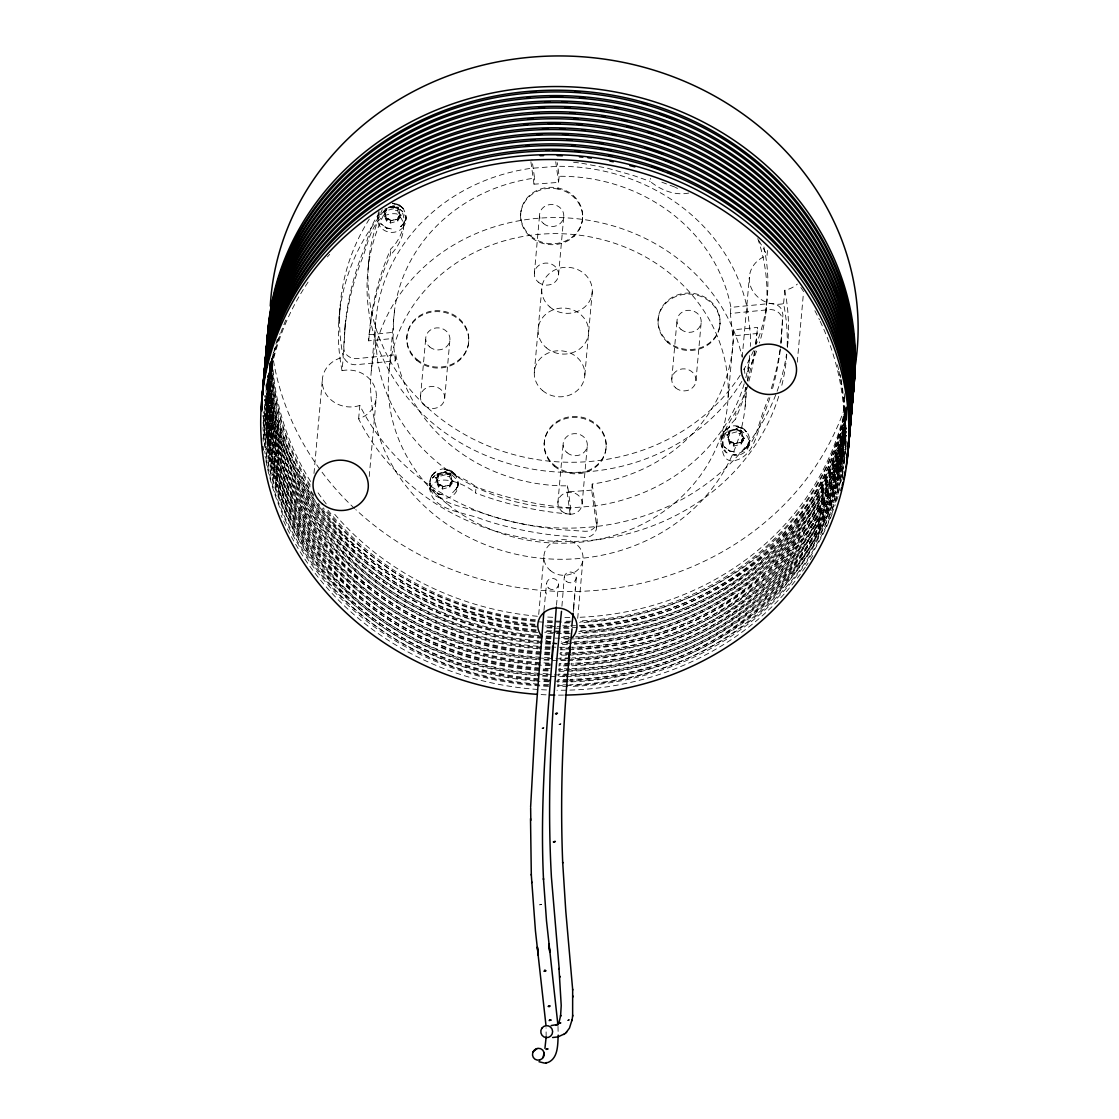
<?xml version="1.0" encoding="UTF-8"?>
<svg xmlns="http://www.w3.org/2000/svg" width="1119" height="1119" viewBox="0 0 1119 1119"><rect width="100%" height="100%" fill="white"/><g stroke="black" fill="none" stroke-linecap="round" stroke-linejoin="round"><path stroke-width="0.75" stroke-dasharray="5 3.75" d="M546.156 1036.907L546.058 1027.815M719.349 328.287L719.349 327.895A31.024 28.199 5.1 0 0 679.793 294.241A31.024 28.199 5.1 0 0 668.141 341.785L668.057 342.75A31.024 28.199 5.1 0 0 719.265 328.874L720.063 323.027M392.629 203.518L397.427 204.315L401.553 207.029L392.657 203.266L399.609 205.378L403.218 208.707L399.343 204.889L392.713 202.889M444.691 469.267L451.656 471.379L453.601 473.015L444.691 469.267L451.656 471.379L455.265 474.694L451.391 470.889L447.082 469.197L442.411 468.931L437.725 470.274M400.588 226.695L403.903 223.171L405.777 219.072L403.903 223.45L400.588 226.695L403.903 223.45L405.777 219.072M452.636 492.696L455.951 489.157M743.911 449.782C747.282 446.943 749.129 444.341 749.422 439.949C751.073 444.565 739.379 454.02 747.226 446.243C755.269 435.235 740.163 420.926 728.987 427.36M396.965 208.218L392.643 205.42L395.874 207.924L398.294 207.63L399.791 213.939M449.013 474.218L444.691 471.407L447.754 473.855L450.342 473.631L451.838 479.925M740.274 431.305L735.966 428.493L739.183 431.011L741.603 430.717L743.114 437.011M387.566 218.639L390.559 220.373L390.321 221.436L391.86 221.646L388.657 218.918L386.223 219.422L384.726 212.96M439.613 484.639L442.606 486.373L442.369 487.436L443.907 487.646L440.704 484.919L438.27 485.422L436.774 478.96M730.875 441.725L733.882 443.46L733.63 444.523L735.169 444.733L731.966 442.005L729.532 442.509L728.035 436.046M386.461 209.071L384.614 211.785L383.537 211.631L383.341 213.03L386.489 208.274L386.279 211.155M395.203 207.602L394.322 206.931M398.056 217.799L399.903 215.114L400.966 215.435L401.175 214.023L398.056 217.799L397.818 221.044L390.517 223.031A4.42 4.014 5.1 0 0 386.447 221.03L384.153 214.358L384.377 211.939L383.537 211.631M438.508 475.057L436.662 477.771L435.585 477.631L435.375 479.03L438.508 475.057L437.725 473.924L446.243 471.617M450.104 483.8L451.95 481.1L453.013 481.422L453.223 480.023L450.104 483.8L449.852 487.045L442.564 489.017A4.42 4.014 5.1 0 0 438.494 487.031L436.2 480.345L436.424 477.939L435.585 477.631M729.77 432.144L727.937 434.871L726.846 434.718L726.651 436.116L729.77 432.144L728.987 431.011L737.505 428.703M738.512 430.689L737.645 430.018M741.379 440.886L743.212 438.186L744.289 438.508L744.485 437.109L741.379 440.886L741.128 444.131L733.826 446.103A4.42 4.014 5.1 0 0 729.77 444.117L727.476 437.445L727.686 435.025L726.846 434.718M389.328 219.254L390.195 219.925M441.376 485.24L442.243 485.926M732.637 442.341L733.504 443.012M559.99 724.441L560.997 723.825L558.982 724.371L560.004 724.175M542.953 728.679L543.988 727.7L541.974 728.231L542.995 728.049M345.295 323.811L343.281 353.66A11.777 10.7 5.1 0 0 356.513 364.696L395.301 360.85L395.846 354.751L357.059 358.598A11.777 10.7 5.1 0 1 343.827 347.561L345.295 323.811A327.503 297.78 5.1 0 1 361.759 254.978C367.983 241.522 369.214 226.178 378.67 214.4A14.127 12.855 5.1 0 1 379.817 212.428M592.203 484.037L597.098 519.44A11.777 10.7 5.1 0 1 585.195 531.301L559.094 529.567A327.503 297.766 5.1 0 1 483.212 513.411C464.791 505.998 438.606 505.984 429.654 484.737L430.158 483.1C425.821 510.81 465.434 511.901 482.667 519.51A327.503 297.766 5.1 0 0 558.549 535.665L584.65 537.4A11.777 10.7 5.1 0 0 596.553 525.538L591.671 490.136L592.203 484.037A170.102 154.66 5.1 0 0 733.309 329.825L757.605 327.405L757.059 333.504L732.763 335.924L730.357 313.488L769.145 309.641A11.777 10.7 5.1 0 1 782.377 320.677L780.908 344.428L782.922 314.579L781.524 309.264A11.777 10.7 5.1 0 0 769.69 303.543L730.903 307.389A170.102 154.66 5.1 0 0 559.136 176.284L557.248 162.647M403.623 226.625C404.267 220.737 404.602 213.463 399.693 209.197L402.924 211.883A14.127 12.855 5.1 0 1 403.623 226.625C401.134 234.906 397.245 242.977 390.797 248.95C377.844 277.932 370.767 309.222 368.599 340.833L392.895 338.511L393.44 332.315A170.102 154.66 5.1 0 1 529.595 178.858L534.546 178.103L531.987 159.555M769.886 397.581A327.503 297.78 5.1 0 1 764.445 413.261C757.101 430.116 755.003 458.244 732.05 461.056C719.909 459.965 721.881 443.991 723.126 435.515C728.777 418.548 743.044 406.183 745.548 387.58M576.285 577.74L573.739 609.198M561.92 606.218L564.298 577.068M543.96 610.484L546.534 583.614M391.398 228.891L386.587 228.15L380.838 223.716L386.628 227.842L391.398 228.891L386.587 228.15L380.796 224.01M443.446 494.878L438.634 494.136L432.885 489.702L438.676 493.843L443.446 494.878L438.634 494.136L432.843 489.996M734.721 451.964L729.896 451.237L724.147 446.789L729.938 450.929L734.721 451.964L729.896 451.237L724.105 447.082M266.826 400.126L267.147 396.476M267.301 394.755L267.623 391.104M267.777 389.398L268.098 385.733M268.252 384.027L268.588 380.362M268.742 378.656L269.064 374.991M269.217 373.284L269.539 369.62M313.991 473.449L322.3 380.236M338.777 321.531L339.98 308.103M778.726 396.364A224.597 204.218 5.1 0 1 579.768 541.204A224.597 204.218 5.1 0 1 358.626 418.856A27.667 25.15 5.1 0 0 375.089 388.055A27.667 25.15 5.1 0 0 342.064 370.669L343.267 357.241A224.597 204.218 5.1 0 1 370.851 216.722M368.333 266.532L369.242 256.377M358.626 418.856L359.828 405.428A224.597 204.218 5.1 0 0 597.112 526.378A224.597 204.218 5.1 0 0 786.517 354.094M377.607 218.737L378.264 213.086L377.886 215.575M371.354 370.543L375.928 319.293M386.447 221.03L386.67 218.625L384.377 211.939M390.517 223.031L390.741 220.611L398.826 219.128L391.86 220.303M369.228 476.484L376.348 396.741M397.818 221.044A4.42 4.014 5.1 0 1 399.931 217.38L397.637 210.708A4.42 4.014 5.1 0 1 393.566 208.707L394.196 205.63M368.599 340.833L371.438 316.985L376.502 293.668L383.761 270.91L390.251 255.048L390.797 248.95M397.637 210.708L398.294 207.63M399.931 217.38L400.154 214.96L397.063 206.749L395.874 207.924L394.601 207.183M389.37 368.193L394.489 310.844M405.833 220.317L406.001 214.624L403.078 208.064M406.77 338.134L406.868 337.155M420.492 396.783L425.724 338.204M440.159 497.899L438.354 497.312A14.127 12.855 5.1 0 1 429.654 484.737L430.311 479.072L432.424 474.596M444.705 398.126L449.936 339.561M438.326 477.156L438.536 474.274L444.719 472.582M438.494 487.031L438.718 484.611L436.424 477.939M442.564 489.017L442.774 486.611L450.873 485.128L443.893 486.289M449.852 487.045A4.42 4.014 5.1 0 1 451.978 483.366L449.684 476.694A4.42 4.014 5.1 0 1 445.614 474.708L445.838 472.288M449.684 476.694L450.342 473.631M451.978 483.366L452.188 480.96L449.097 472.75L448.159 473.994M468.707 341.589L468.791 340.61M457.881 486.303L458.049 480.624L455.125 474.064M395.846 354.751A170.102 154.66 5.1 0 0 561.78 485.814L567.613 485.856L570.676 508.026L570.13 514.125C537.819 511.453 505.872 504.473 475.547 492.961L476.093 486.863C464.623 477.897 446.005 468.945 432.284 478.093L435.179 475.183A14.127 12.855 5.1 0 1 451.363 474.792M520.643 214.778L520.727 213.799M559.136 176.284L558.591 182.383L534.001 184.201L534.546 178.103M534.364 273.428L539.582 214.848M534.295 372.375L541.75 288.912M558.339 189.055L552.982 188.328A31.024 28.199 5.1 0 0 522.041 224.513A31.024 28.199 5.1 0 0 570.452 239.186L574.439 235.927A31.024 28.199 5.1 0 0 558.339 189.055L558.423 188.076L557.696 188.971M558.563 274.77L563.794 216.205M544.184 443.907L544.268 442.942M538.715 614.457L543.904 556.381M574.439 235.927L574.537 234.962L573.963 236.319M582.565 218.233L582.663 217.254M557.905 502.557L563.123 443.991M556.465 605.295L558.507 584.398M570.13 514.125L567.067 491.954L567.613 485.856M584.831 375.187L592.273 291.723M582.118 503.914L587.335 445.334M577.698 618.359L583.027 558.563M596.637 527.371L597.182 521.272M606.106 447.362L606.204 446.383M688.731 193.041C675.009 195.951 660.644 190.006 650.111 181.376L650.391 178.327M658.042 320.552L658.126 319.586M671.764 379.201L676.995 320.635M695.976 380.558L701.207 321.978M719.265 328.874L719.349 327.895A31.024 28.199 5.1 0 1 668.141 341.785L667.609 342.316M730.357 313.488L730.903 307.389M720.916 441.823L721.587 436.158L723.685 431.696M732.763 335.924L733.309 329.825M728.077 397.888L733.197 340.54M729.588 434.242L729.812 431.361L735.98 429.668M729.77 444.117L729.98 441.697L727.686 435.025M722.189 446.943C722.846 436.466 727.923 426.549 735.407 419.289L735.952 413.191M733.826 446.103L734.05 443.697L742.149 442.215L735.169 443.376M742.205 357.353L749.324 277.61M741.128 444.131A4.42 4.014 5.1 0 1 743.24 440.466L740.946 433.78A4.42 4.014 5.1 0 1 736.889 431.794L737.099 429.374M740.946 433.78L741.603 430.717M745.17 406.295L746.849 387.51M747.45 380.67L749.744 355.045A187.768 170.717 5.1 0 1 744.681 382.069M743.24 440.466L743.464 438.047L740.372 429.836L739.183 431.011L737.911 430.256M749.143 443.404L749.422 440.229M787.189 346.261A224.597 204.218 5.1 0 0 783.594 303.669A27.667 25.15 5.1 0 1 750.569 286.296A27.667 25.15 5.1 0 1 767.033 255.496L767.634 248.782M765.69 314.103L766.599 303.948M783.594 303.669L784.797 290.255L786.433 289.863A27.667 25.15 5.1 0 0 797.385 284.086M787.482 346.107L788.084 339.393M797.274 362.206L803.442 293.15M842.173 458.678L842.495 455.013M842.649 453.307L842.971 449.642M843.125 447.936L843.46 444.285M843.6 442.564L843.936 438.914M844.09 437.207L844.411 433.543M844.565 431.836L844.887 428.171M845.041 426.465L845.377 422.8M845.516 421.094L845.852 417.429M846.216 413.289L846.006 415.722A289.262 263.007 5.1 0 1 560.773 642.698M568.55 1020.206L569.543 1019.843L567.543 1020.388L568.606 1019.717M735.966 426.353L742.918 428.717L746.527 431.794L742.918 428.465L735.966 426.353L742.918 428.465L746.527 431.794M546.002 592.608L546.338 594.091M573.474 607.323L575.376 587.615M573.348 611.547L573.697 608.246M392.279 207.267L394.154 207.183L387.174 208.847L378.068 216.037M734.47 454.873L732.595 454.957C755.591 451.922 757.605 424.129 764.99 407.162A327.503 297.78 5.1 0 0 768.375 397.791M429.612 489.199C436.564 471.071 465.35 484.079 475.547 492.961M755.577 344.442L757.605 327.405M755.031 350.541C752.038 374.278 744.876 397.371 735.407 419.289M755.843 343.729L757.059 333.504M344.75 329.923A327.503 297.78 5.1 0 1 361.213 261.077C368.529 244.865 371.774 211.001 396.63 213.855C411.191 223.227 399.959 245.97 390.251 255.048M430.311 479.072L429.934 481.562M721.587 436.158L721.209 438.648M432.144 475.253C439.194 468.371 430.605 475.169 430.256 479.352M721.531 436.438L725.168 429.962L729.224 427.234M754.765 351.254L747.632 381.075M457.098 487.478L457.825 485.073M378.222 213.351L378.963 211.225M736.75 454.398L734.4 455.447A14.127 12.855 5.1 0 0 748.079 447.74L748.681 446.103M447.041 473.449L446.369 472.931M733.63 444.523L734.05 443.697M390.321 221.436L390.741 220.611M442.369 487.436L442.774 486.611M386.223 219.422L387.188 218.611L387.454 220.317L388.657 218.918L389.93 219.688M438.27 485.422L439.235 484.597L439.501 486.303L440.704 484.919L441.977 485.674M729.532 442.509L730.497 441.683L730.763 443.39L731.966 442.005L733.239 442.76M385.09 211.449L386.167 210.05L384.726 209.043L386.503 208.721M437.137 477.435L438.214 476.051L436.774 475.043L438.55 474.722L437.725 473.924M451.489 481.422L450.411 482.793L451.824 484.009L450.076 484.625M742.75 438.508L741.673 439.893L743.1 441.096L741.337 441.711M728.399 434.522L729.224 433.599M398.616 216.331L399.441 215.421M432.186 474.988L437.963 470.134M723.406 432.34L726.763 428.843L723.461 432.074M435.179 475.183L433.361 476.666M723.475 434.913L724.622 433.752A14.127 12.855 5.1 0 1 741.561 431.305A14.127 12.855 5.1 0 1 748.821 445.614M392.671 206.595L387.692 207.938L393.79 206.302M433.682 473.239L435.459 472.008M540.645 904.32L539.652 904.851L541.652 904.306L540.673 904.656M389.999 207.742L392.349 206.693A14.127 12.855 5.1 0 0 387.482 207.197M447.754 473.855L448.635 474.148M385.398 216.582L385.132 214.135M437.445 482.569L437.179 480.135M728.721 439.669L728.455 437.221M399.119 210.302L399.385 212.736M451.167 476.288L451.433 478.722M742.429 433.389L742.694 435.809M446.649 473.169L447.404 473.687M359.828 405.428L358.22 405.917A27.667 25.15 5.1 0 1 323.545 388.922A27.667 25.15 5.1 0 1 341.631 357.632L343.267 357.241M401.273 210.204L402.924 211.883M725.49 451.936L727.056 452.943L723.825 450.258A14.127 12.855 5.1 0 1 723.126 435.515M393.566 208.707L386.279 210.694A4.42 4.014 5.1 0 1 384.153 214.358M445.614 474.708L438.326 476.68A4.42 4.014 5.1 0 1 436.2 480.345M736.889 431.794L729.588 433.766A4.42 4.014 5.1 0 1 727.476 437.431M729.714 432.48L728.035 432.13L729.812 431.808L728.987 431.011M398.126 217.464L399.777 218.023L398.028 218.639M591.671 490.136L567.067 491.954M369.144 334.735L393.44 332.315M429.654 484.737L430.843 486.877M573.571 162.269L578.495 162.828M570.676 508.026C538.351 505.354 506.417 498.375 476.093 486.863M581.768 163.206L607.463 168.214L632.585 175.207L650.111 181.376M674.729 187.013L658.615 180.984M400.154 214.96L400.966 215.435M743.464 438.047L744.289 438.508M452.188 480.96L453.013 481.422M723.825 450.258L725.909 451.824L723.797 448.159L722.72 440.844M452.02 475.127L453.307 476.19A14.127 12.855 5.1 0 1 456.286 491.661A14.127 12.855 5.1 0 1 440.704 498.025M403.483 227.395L402.127 228.388A14.127 12.855 5.1 0 1 385.188 230.836A14.127 12.855 5.1 0 1 377.928 216.526M668.057 342.75L664.406 339.071A31.024 28.199 5.1 0 1 679.709 295.22A31.024 28.199 5.1 0 1 719.979 324.006M401.553 206.777L403.218 208.707M453.601 472.764L455.265 474.694M741.337 441.236L742.149 442.215M398.028 218.149L398.826 219.128M450.076 484.149L450.873 485.128M732.008 430.228L734.679 430.018M388.699 207.141L391.37 206.931M440.746 473.141L443.418 472.931M739.141 442.816L736.47 443.026M395.832 219.744L393.161 219.939M447.866 485.73L445.208 485.926M395.301 360.85L392.895 338.511M555.737 161.751L558.591 182.383M530.896 161.737L534.001 184.201M430.158 483.1L430.283 484.807M558.003 1026.389L558.185 1035.201M757.773 238.613A200.119 181.949 5.1 0 1 759.423 342.89M756.612 351.114A200.119 181.949 5.1 0 1 745.925 374.417M741.855 381.383A200.119 181.949 5.1 0 1 475.323 450.719A200.119 181.949 5.1 0 1 386.573 209.043M763.913 246.991A200.119 181.949 5.1 0 1 756.276 344.218M753.577 350.667A200.119 181.949 5.1 0 1 743.603 369.857M740.163 375.327A200.119 181.949 5.1 0 1 479.701 442.215A200.119 181.949 5.1 0 1 382.25 209.659M842.677 476.554A294.297 267.581 5.1 0 1 841.376 481.422M839.488 487.884A294.297 267.581 5.1 0 1 570.117 679.373M568.382 679.429A294.297 267.581 5.1 0 1 557.933 679.485M547.499 679.219A294.297 267.581 5.1 0 1 540.547 678.841M538.812 678.729A294.297 267.581 5.1 0 1 262.937 427.556M839.334 489.59A294.297 267.581 5.1 0 1 569.963 681.093M568.228 681.135A294.297 267.581 5.1 0 1 556.045 681.177M549.079 680.995A294.297 267.581 5.1 0 1 540.393 680.562M538.659 680.436A294.297 267.581 5.1 0 1 265.301 449.292M265.021 447.628A294.297 267.581 5.1 0 1 262.937 430.927M838.005 496.458A294.297 267.581 5.1 0 1 834.704 506.026M833.515 509.173A294.297 267.581 5.1 0 1 569.641 684.744M567.892 684.786A294.297 267.581 5.1 0 1 557.458 684.856M548.758 684.646A294.297 267.581 5.1 0 1 540.071 684.213M538.337 684.101A294.297 267.581 5.1 0 1 264.699 451.293M263.301 441.292A294.297 267.581 5.1 0 1 262.937 437.949M832.13 514.027A294.297 267.581 5.1 0 1 569.487 686.451M567.739 686.506A294.297 267.581 5.1 0 1 557.304 686.562M548.604 686.367A294.297 267.581 5.1 0 1 265.105 456.314M812.828 555.556A294.297 267.581 5.1 0 1 806.365 565.613M805.4 567.025A294.297 267.581 5.1 0 1 785.286 592.776M784.125 594.063A294.297 267.581 5.1 0 1 556.968 690.227M546.534 689.947A294.297 267.581 5.1 0 1 281.093 515.188M563.5 695.095A294.297 267.581 5.1 0 1 556.535 695.109M546.1 694.829A294.297 267.581 5.1 0 1 539.148 694.465M780.349 349.31A327.503 297.78 5.1 0 1 772.25 389.65M781.454 338.316A327.503 297.78 5.1 0 1 780.251 348.093M780.013 349.729A327.503 297.78 5.1 0 1 770.431 391.482M786.769 354.457A224.597 204.218 5.1 0 1 781.02 388.433M342.064 370.669A224.597 204.218 5.1 0 1 385.915 208.693M758.892 240.697A224.597 204.218 5.1 0 1 767.033 255.496M784.797 290.255A224.597 204.218 5.1 0 1 787.356 347.575M844.733 407.931A294.297 267.581 5.1 0 1 355.786 509.621M354.555 508.474A294.297 267.581 5.1 0 1 320.649 470.316M319.614 468.917A294.297 267.581 5.1 0 1 273.022 357.968M846.048 425.696A294.297 267.581 5.1 0 1 580.439 621.842M570.019 622.136A294.297 267.581 5.1 0 1 563.053 622.136M561.304 622.122A294.297 267.581 5.1 0 1 545.666 621.493M535.246 620.667A294.297 267.581 5.1 0 1 323.209 507.872M313.866 495.269A294.297 267.581 5.1 0 1 268.532 375.229M569.277 640.138A19.596 17.82 5.1 0 1 563.249 642.907M549.863 642.166A19.596 17.82 5.1 0 1 544.128 638.739M744.205 383.733A187.768 170.717 5.1 0 1 595.28 505.928L569.291 508.012A187.768 170.717 5.1 0 1 378.026 363.885L375.313 340.162A187.768 170.717 5.1 0 1 530.378 168.41L556.381 166.339A187.768 170.717 5.1 0 1 747.632 310.467L750.359 334.175A187.768 170.717 5.1 0 1 750.331 346.372M745.841 387.398A187.768 170.717 5.1 0 1 478.275 541.736A187.768 170.717 5.1 0 1 442.145 252.432A187.768 170.717 5.1 0 1 741.995 356.625M744.219 368.515A187.768 170.717 5.1 0 1 745.072 375.383M677.568 188.412A14.127 12.855 5.1 0 1 675.386 187.335M838.956 371.298A289.262 263.007 5.1 0 1 557.276 681.989M548.716 681.793A289.262 263.007 5.1 0 1 536.77 681.121M535.064 680.995A289.262 263.007 5.1 0 1 287.233 316.733M837.446 364.822A289.262 263.007 5.1 0 1 838.593 369.676M820.185 321.307A289.262 263.007 5.1 0 1 556.94 685.653M548.394 685.457A289.262 263.007 5.1 0 1 299.85 295.178M300.703 293.751A289.262 263.007 5.1 0 1 309.781 279.624M327.405 256.922A289.262 263.007 5.1 0 1 329.657 254.377M800.854 287.457A289.262 263.007 5.1 0 1 805.512 294.605M814.87 310.746A289.262 263.007 5.1 0 1 819.458 319.782M844.188 397.007A289.262 263.007 5.1 0 1 566.312 676.589M564.591 676.617A289.262 263.007 5.1 0 1 549.191 676.422M547.485 676.352A289.262 263.007 5.1 0 1 537.246 675.764M535.539 675.624A289.262 263.007 5.1 0 1 277.316 339.323M843.558 397.371A289.262 263.007 5.1 0 1 569.403 680.184M567.683 680.226A289.262 263.007 5.1 0 1 557.43 680.282M548.869 680.086A289.262 263.007 5.1 0 1 540.337 679.653M538.631 679.541A289.262 263.007 5.1 0 1 280.058 333.546M840.131 374.459A289.262 263.007 5.1 0 1 840.747 377.718M841.04 379.341A289.262 263.007 5.1 0 1 843.376 395.734M580.118 617.268A289.262 263.007 5.1 0 0 845.153 408.463A289.262 263.007 5.1 0 1 569.879 674.813M569.865 617.562A289.262 263.007 5.1 0 1 563.025 617.562M552.758 617.296A289.262 263.007 5.1 0 1 545.932 616.933M537.4 616.275A289.262 263.007 5.1 0 1 332.707 511.942M326.216 503.9A289.262 263.007 5.1 0 1 316.145 490.052M310.564 481.478A289.262 263.007 5.1 0 1 272.449 360.052M846.174 427.738A294.297 267.581 5.1 0 1 562.731 625.801M552.282 625.521A294.297 267.581 5.1 0 1 545.345 625.157M534.924 624.318A294.297 267.581 5.1 0 1 267.875 375.536M845.488 408.883A289.262 263.007 5.1 0 1 579.782 620.933M571.249 621.199A289.262 263.007 5.1 0 1 562.689 621.227M560.983 621.199A289.262 263.007 5.1 0 1 545.61 620.597M535.372 619.772A289.262 263.007 5.1 0 1 328.021 510.264M310.243 485.128A289.262 263.007 5.1 0 1 271.959 358.765M842.999 472.889A294.297 267.581 5.1 0 1 558.255 675.834M547.82 675.554A294.297 267.581 5.1 0 1 263.007 420.534M845.53 408.127A289.262 263.007 5.1 0 1 558.227 671.26M547.96 670.994A289.262 263.007 5.1 0 1 271.819 357.982M568.172 674.855A289.262 263.007 5.1 0 1 552.772 674.827M551.066 674.771A289.262 263.007 5.1 0 1 274.365 348.764M844.188 393.65A289.262 263.007 5.1 0 1 844.831 401.889M846.468 427.822A294.297 267.581 5.1 0 1 562.577 627.507M552.129 627.227A294.297 267.581 5.1 0 1 543.456 626.752M536.505 626.192A294.297 267.581 5.1 0 1 267.581 375.564M845.656 408.967A289.262 263.007 5.1 0 1 579.628 622.64M569.389 622.933A289.262 263.007 5.1 0 1 562.549 622.933M552.282 622.668A289.262 263.007 5.1 0 1 536.924 621.646M535.218 621.479A289.262 263.007 5.1 0 1 325.741 509.271M310.089 486.849A289.262 263.007 5.1 0 1 271.777 358.821M846.132 431.486A294.297 267.581 5.1 0 1 579.628 630.864M569.207 631.158A294.297 267.581 5.1 0 1 553.541 630.962M551.807 630.892A294.297 267.581 5.1 0 1 544.855 630.529M536.183 629.857A294.297 267.581 5.1 0 1 267.119 377.551M846.202 407.764A289.262 263.007 5.1 0 1 579.306 626.304M569.067 626.584A289.262 263.007 5.1 0 1 557.08 626.5M555.374 626.458A289.262 263.007 5.1 0 1 545.121 625.969M534.896 625.143A289.262 263.007 5.1 0 1 318.258 503.284M313.446 496.249A289.262 263.007 5.1 0 1 271.427 357.534M843.153 471.183A294.297 267.581 5.1 0 1 570.592 674.016M568.858 674.058A294.297 267.581 5.1 0 1 558.409 674.114M547.974 673.848A294.297 267.581 5.1 0 1 262.951 415.471M843.488 467.532A294.297 267.581 5.1 0 1 570.928 670.351M569.179 670.393A294.297 267.581 5.1 0 1 558.745 670.463M548.296 670.183A294.297 267.581 5.1 0 1 263.273 411.82M846.048 407.694A289.262 263.007 5.1 0 1 558.703 665.889M550.156 665.693A289.262 263.007 5.1 0 1 538.211 665.022M536.505 664.882A289.262 263.007 5.1 0 1 270.616 362.346M845.712 408.057A289.262 263.007 5.1 0 1 558.381 669.554M548.114 669.274A289.262 263.007 5.1 0 1 271.665 357.884M846.412 431.57A294.297 267.581 5.1 0 1 579.474 632.585M569.053 632.864A294.297 267.581 5.1 0 1 556.87 632.781M555.136 632.725A294.297 267.581 5.1 0 1 544.701 632.235M536.029 631.564A294.297 267.581 5.1 0 1 267.105 380.936M846.328 407.848A289.262 263.007 5.1 0 1 579.152 628.011M568.914 628.305A289.262 263.007 5.1 0 1 553.513 628.109M551.807 628.039A289.262 263.007 5.1 0 1 543.274 627.563M536.449 627.018A289.262 263.007 5.1 0 1 271.274 362.542M846.09 435.221A294.297 267.581 5.1 0 1 575.684 636.375M568.732 636.529A294.297 267.581 5.1 0 1 561.766 636.529M551.331 636.263A294.297 267.581 5.1 0 1 540.911 635.648M539.176 635.522A294.297 267.581 5.1 0 1 266.644 382.922M846.733 406.617A289.262 263.007 5.1 0 1 578.831 631.676M568.578 631.955A289.262 263.007 5.1 0 1 544.645 631.34M536.113 630.668A289.262 263.007 5.1 0 1 270.952 362.906M844.831 460.93A294.297 267.581 5.1 0 1 844.048 464.189M843.628 465.812A294.297 267.581 5.1 0 1 571.068 668.644M569.333 668.686A294.297 267.581 5.1 0 1 558.899 668.756M550.184 668.547A294.297 267.581 5.1 0 1 541.512 668.113M539.764 667.987A294.297 267.581 5.1 0 1 263.636 413.457M844.775 458.902A294.297 267.581 5.1 0 1 571.403 664.98M569.669 665.022A294.297 267.581 5.1 0 1 559.22 665.092M550.52 664.882A294.297 267.581 5.1 0 1 541.834 664.448M540.099 664.336A294.297 267.581 5.1 0 1 264.224 413.149M567.739 660.49A289.262 263.007 5.1 0 0 846.23 413.848A289.262 263.007 5.1 0 1 571.319 658.699M566.032 660.518A289.262 263.007 5.1 0 1 550.632 660.322M548.925 660.252A289.262 263.007 5.1 0 1 538.687 659.65M536.98 659.525A289.262 263.007 5.1 0 1 270.406 361.885M846.174 409.288A289.262 263.007 5.1 0 1 570.83 664.071M569.123 664.113A289.262 263.007 5.1 0 1 558.857 664.182M550.31 663.973A289.262 263.007 5.1 0 1 541.778 663.553M540.071 663.441A289.262 263.007 5.1 0 1 270.532 362.276M846.356 435.305A294.297 267.581 5.1 0 1 575.53 638.082M568.578 638.236A294.297 267.581 5.1 0 1 561.612 638.25M559.878 638.222A294.297 267.581 5.1 0 1 544.226 637.606M542.491 637.494A294.297 267.581 5.1 0 1 266.364 382.95M846.342 409.96A289.262 263.007 5.1 0 1 578.677 633.382M570.144 633.648A289.262 263.007 5.1 0 1 544.491 633.046M537.666 632.529A289.262 263.007 5.1 0 1 270.812 362.962M846.034 438.97A294.297 267.581 5.1 0 1 561.29 641.9M550.842 641.635A294.297 267.581 5.1 0 1 540.435 641.019M538.687 640.893A294.297 267.581 5.1 0 1 265.832 383.257M846.482 410.351A289.262 263.007 5.1 0 1 574.942 637.173M573.236 637.229A289.262 263.007 5.1 0 1 561.262 637.34M550.996 637.061A289.262 263.007 5.1 0 1 544.17 636.697M542.463 636.585A289.262 263.007 5.1 0 1 270.602 361.675M844.915 457.195A294.297 267.581 5.1 0 1 571.557 663.273M569.809 663.315A294.297 267.581 5.1 0 1 559.374 663.385M548.925 663.105A294.297 267.581 5.1 0 1 541.988 662.742M540.253 662.63A294.297 267.581 5.1 0 1 264.378 411.442M845.642 451.894A294.297 267.581 5.1 0 1 559.696 659.72M549.261 659.441A294.297 267.581 5.1 0 1 264.336 402.756M568.228 655.119A289.262 263.007 5.1 0 0 846.286 415.065A289.262 263.007 5.1 0 1 571.795 653.328M566.508 655.147A289.262 263.007 5.1 0 1 559.668 655.147M549.401 654.881A289.262 263.007 5.1 0 1 270.127 363.06M569.613 658.741A289.262 263.007 5.1 0 1 554.213 658.713M552.492 658.671A289.262 263.007 5.1 0 1 270.35 361.815M845.88 440.676A294.297 267.581 5.1 0 1 573.32 643.509M571.585 643.551A294.297 267.581 5.1 0 1 561.137 643.607M550.688 643.341A294.297 267.581 5.1 0 1 543.75 642.977M542.016 642.852A294.297 267.581 5.1 0 1 265.776 386.642M846.328 412.072A289.262 263.007 5.1 0 1 571.375 638.977M569.655 639.005A289.262 263.007 5.1 0 1 561.109 639.047M550.842 638.781A289.262 263.007 5.1 0 1 270.504 361.731M846.356 441.082A294.297 267.581 5.1 0 1 552.101 647.076M550.366 647.006A294.297 267.581 5.1 0 1 539.945 646.39M538.211 646.264A294.297 267.581 5.1 0 1 265.818 395.329M550.52 642.432A289.262 263.007 5.1 0 1 543.694 642.068M541.988 641.956A289.262 263.007 5.1 0 1 270.336 362.108A289.262 263.007 5.1 0 0 538.421 643.411M846.16 448.551A294.297 267.581 5.1 0 1 572.033 657.902M570.298 657.944A294.297 267.581 5.1 0 1 559.85 658.014M549.415 657.734A294.297 267.581 5.1 0 1 264.392 399.371M846.118 446.523A294.297 267.581 5.1 0 1 845.335 449.796M844.915 451.419A294.297 267.581 5.1 0 1 572.355 654.237M570.62 654.279A294.297 267.581 5.1 0 1 560.171 654.349M549.737 654.083A294.297 267.581 5.1 0 1 264.713 395.706M560.143 649.775A289.262 263.007 5.1 0 0 846.328 414.631A289.262 263.007 5.1 0 1 572.271 647.971M549.891 649.51A289.262 263.007 5.1 0 1 539.638 648.908M537.931 648.782A289.262 263.007 5.1 0 1 270.015 364.248M570.089 653.37A289.262 263.007 5.1 0 1 559.822 653.44M549.555 653.174A289.262 263.007 5.1 0 1 270.113 362.99M846.202 442.788A294.297 267.581 5.1 0 1 572.844 648.88M571.096 648.922A294.297 267.581 5.1 0 1 560.661 648.978M550.212 648.712A294.297 267.581 5.1 0 1 543.274 648.335M541.54 648.223A294.297 267.581 5.1 0 1 265.525 395.371M846.272 444.816A294.297 267.581 5.1 0 1 572.508 652.531M570.774 652.573A294.297 267.581 5.1 0 1 560.325 652.643M549.891 652.377A294.297 267.581 5.1 0 1 542.939 651.999M541.204 651.887A294.297 267.581 5.1 0 1 264.965 395.678M846.258 414.17A289.262 263.007 5.1 0 1 574.313 644.25M567.473 644.404A289.262 263.007 5.1 0 1 560.633 644.404M550.366 644.138A289.262 263.007 5.1 0 1 540.127 643.551M570.564 648.013A289.262 263.007 5.1 0 1 560.297 648.069M550.03 647.803A289.262 263.007 5.1 0 1 543.205 647.439M541.498 647.328A289.262 263.007 5.1 0 1 270.169 362.542M406.099 216.862L405.791 219.366L406.099 216.862M458.147 482.862L457.839 485.352L458.147 482.862M457.084 487.199L455.951 489.451L457.084 487.199M549.919 307.012A25.303 23.009 5.1 0 0 591.699 295.696A25.303 23.009 5.1 0 0 559.43 268.224A25.303 23.009 5.1 0 0 549.919 307.012M546.282 347.771A25.303 23.009 5.1 0 0 588.062 336.455A25.303 23.009 5.1 0 0 555.793 308.984A25.303 23.009 5.1 0 0 546.282 347.771M447.768 504.347A170.102 154.66 5.1 0 0 725.378 419.303A170.102 154.66 5.1 0 0 501.62 241.62A170.102 154.66 5.1 0 0 447.768 504.347M416.786 360.332A31.024 28.199 5.1 0 0 467.994 346.442A31.024 28.199 5.1 0 0 428.437 312.788A31.024 28.199 5.1 0 0 416.786 360.332M554.185 466.105A31.024 28.199 5.1 0 0 605.407 452.23A31.024 28.199 5.1 0 0 565.85 418.576A31.024 28.199 5.1 0 0 554.185 466.105M680.911 329.308A12.127 11.022 5.1 0 0 700.928 323.881A12.127 11.022 5.1 0 0 685.457 310.732A12.127 11.022 5.1 0 0 680.911 329.308M675.68 387.873A12.127 11.022 5.1 0 0 695.696 382.46A12.127 11.022 5.1 0 0 680.24 369.298A12.127 11.022 5.1 0 0 675.68 387.873M554.283 465.14A31.024 28.199 5.1 0 0 605.491 451.251A31.024 28.199 5.1 0 0 565.934 417.597A31.024 28.199 5.1 0 0 554.283 465.14M567.039 452.663A12.127 11.022 5.1 0 0 587.055 447.236A12.127 11.022 5.1 0 0 571.599 434.088A12.127 11.022 5.1 0 0 567.039 452.663M416.869 359.353A31.024 28.199 5.1 0 0 468.092 345.477A31.024 28.199 5.1 0 0 428.521 311.809A31.024 28.199 5.1 0 0 416.869 359.353M429.64 346.89A12.127 11.022 5.1 0 0 449.656 341.463A12.127 11.022 5.1 0 0 434.186 328.301A12.127 11.022 5.1 0 0 429.64 346.89M530.728 235.997A31.024 28.199 5.1 0 0 581.95 222.121A31.024 28.199 5.1 0 0 542.393 188.454A31.024 28.199 5.1 0 0 530.728 235.997M543.498 223.534A12.127 11.022 5.1 0 0 563.514 218.107A12.127 11.022 5.1 0 0 548.058 204.945A12.127 11.022 5.1 0 0 543.498 223.534M561.808 511.229A12.127 11.022 5.1 0 0 581.838 505.816A12.127 11.022 5.1 0 0 566.368 492.654A12.127 11.022 5.1 0 0 561.808 511.229M538.267 282.1A12.127 11.022 5.1 0 0 558.297 276.673A12.127 11.022 5.1 0 0 542.827 263.511A12.127 11.022 5.1 0 0 538.267 282.1M424.409 405.456A12.127 11.022 5.1 0 0 444.425 400.029A12.127 11.022 5.1 0 0 428.969 386.866A12.127 11.022 5.1 0 0 424.409 405.456M542.463 390.475A25.303 23.009 5.1 0 0 584.258 379.159A25.303 23.009 5.1 0 0 551.975 351.688A25.303 23.009 5.1 0 0 542.463 390.475M550.226 570.41A19.596 17.82 5.1 0 0 582.579 561.64A19.596 17.82 5.1 0 0 557.584 540.365A19.596 17.82 5.1 0 0 550.226 570.41M566.256 581.348A5.987 5.427 4.5 0 0 576.145 578.663A5.987 5.427 4.5 0 0 568.508 572.215A5.987 5.427 4.5 0 0 566.256 581.348M548.478 588.034A5.987 5.581 8.8 0 0 558.367 585.363A5.987 5.581 8.8 0 0 550.758 578.635A5.987 5.581 8.8 0 0 548.478 588.034"/><path stroke-width="1.5" d="M530.518 818.576L531.315 875.184M530.616 807.135L535.679 715.363L543.834 612.163M558.185 1035.201C557.682 1044.461 558.311 1057.959 548.17 1062.421M546.156 1036.907L544.925 1048.405M556.409 713.95L557.458 713.195L555.458 713.74L556.451 713.39M551.919 658.825L552.646 646.209M561.5 611.352C552.296 699.641 546.422 788.531 551.429 877.282L559.22 969.194M556.325 606.96C549.611 697.613 539.162 788.419 543.512 879.45L543.456 878.625L546.492 920.755L557.919 1024.962M572.033 628.822C563.626 706.579 559.556 784.895 562.717 863.085L562.675 862.245L565.78 911.09L572.704 990.035M572.634 1016.22L572.662 989.21M571.809 626.346L573.18 613.184M568.354 663.161L570.256 646.572M565.906 1032.795L569.445 1028.137L572.117 1019.633M571.977 1020.612L572.76 1015.269M543.065 1057.651L544.072 1052.713M559.094 1022.137L560.703 1015.339L560.563 1016.29L561.22 1005.491L558.996 968.453M546.841 1049.272L548.044 1048.867L546.044 1049.412L547.009 1049.062M544.883 970.257L544.016 971.32L546.016 970.788L544.883 970.257L544.981 970.998M559.752 1023.116L560.801 1022.92L558.787 1023.465L559.906 1022.948M550.086 1019.717L549.163 1020.556L551.163 1020.01L550.128 1020.22M549.135 1006.778L550.128 1005.897L548.114 1006.443L549.079 1006.107M552.604 1037.523L557.933 1036.907L564.675 1033.802M563.892 1034.474L566.69 1032.124M533.092 1051.762L537.008 1048.531M554.339 842.048L555.346 841.376L553.332 841.922L554.325 841.572M557.905 1023.983L555.681 1025.354L556.577 1024.836M546.338 1062.868L547.317 1062.504L545.317 1063.05L546.282 1062.868M557.542 1024.472L551.135 1025.577M544.282 1063.05L538.98 1061.721M559.836 976.216L560.241 976.929M549.933 680.072L550.156 680.995M549.275 947.849L549.793 952.143L548.8 943.835L549.247 947.639M537.819 950.954L538.337 955.234L537.358 946.94L537.805 950.744M531.259 874.345L535.455 930.98L545.988 1025.508M572.998 996.05L573.054 996.889M531.679 881.814L531.721 882.611M530.658 808.044L530.798 820.353M846.859 456.86A294.297 267.581 5.1 0 0 585.797 145.75A294.297 267.581 5.1 0 0 262.447 394.014A294.297 267.581 5.1 0 1 585.643 147.456A294.297 267.581 5.1 0 1 846.971 456.902M261.944 410.827A294.297 267.581 5.1 0 1 261.986 404.113M846.915 458.916A294.297 267.581 5.1 0 0 577.977 150.422A294.297 267.581 5.1 0 0 261.636 409.442A294.297 267.581 5.1 0 1 578.733 152.212A294.297 267.581 5.1 0 1 846.761 460.622M537.414 694.353A294.297 267.581 5.1 0 1 304.242 283.261A294.297 267.581 5.1 0 1 808.883 296.409A294.297 267.581 5.1 0 1 565.249 695.081M554.8 695.081A294.297 267.581 5.1 0 1 549.583 694.969M261.273 409.778A294.297 267.581 5.1 0 1 582.09 156.212A294.297 267.581 5.1 0 1 845.894 467.588M845.307 470.903A294.297 267.581 5.1 0 1 843.656 479.128M842.915 482.401A294.297 267.581 5.1 0 1 842.131 485.66M841.712 487.297A294.297 267.581 5.1 0 1 840.859 490.542M263.245 450.006A294.297 267.581 5.1 0 1 262.825 446.663M270.294 306.06A294.297 267.581 5.1 0 1 593.643 57.796A294.297 267.581 5.1 0 1 854.706 368.906M267.287 343.365A294.297 267.581 5.1 0 1 585.405 87.855A294.297 267.581 5.1 0 1 852.51 396.196M541.82 636.417A19.596 17.82 5.1 0 1 544.575 612.107A19.596 17.82 5.1 0 1 571.431 613.604A19.596 17.82 5.1 0 1 571.795 638.082M556.493 643.607A19.596 17.82 5.1 0 1 553.108 643.145M540.155 155.723A289.262 263.007 5.1 0 1 543.568 155.625M557.234 155.611A289.262 263.007 5.1 0 1 562.367 155.765M579.446 156.856A289.262 263.007 5.1 0 1 582.859 157.178M587.951 157.737A289.262 263.007 5.1 0 1 591.35 158.157M609.939 161.122A289.262 263.007 5.1 0 1 613.282 161.779M629.941 165.598A289.262 263.007 5.1 0 1 634.893 166.913M445.977 168.34A289.262 263.007 5.1 0 1 450.747 166.675M545.75 150.226A289.262 263.007 5.1 0 1 549.177 150.184M552.59 150.184A289.262 263.007 5.1 0 1 559.43 150.282M574.816 151.065A289.262 263.007 5.1 0 1 579.936 151.485M608.736 155.443A289.262 263.007 5.1 0 1 612.093 156.073M651.65 166.507A289.262 263.007 5.1 0 1 662.868 170.494M667.623 172.34A289.262 263.007 5.1 0 1 672.337 174.242M530.546 92.178A289.262 263.007 5.1 0 1 535.651 91.8M574.956 91.66A289.262 263.007 5.1 0 1 580.09 92.01M642.278 102.948A289.262 263.007 5.1 0 1 647.188 104.361M267.077 343.673A294.297 267.581 5.1 0 1 586.006 91.604A294.297 267.581 5.1 0 1 852.44 398.196M851.923 401.511A294.297 267.581 5.1 0 1 851.363 404.812M262.615 393.706A294.297 267.581 5.1 0 1 581.53 141.637A294.297 267.581 5.1 0 1 847.964 448.229M525.762 145.876A289.262 263.007 5.1 0 1 529.161 145.61M571.879 145.456A289.262 263.007 5.1 0 1 575.292 145.694M600.777 148.631A289.262 263.007 5.1 0 1 604.162 149.177M607.533 149.764A289.262 263.007 5.1 0 1 610.89 150.38M645.649 159.052A289.262 263.007 5.1 0 1 650.517 160.604M266.993 343.715A294.297 267.581 5.1 0 1 589.517 93.674A294.297 267.581 5.1 0 1 851.489 404.868M526.671 97.843A289.262 263.007 5.1 0 1 530.07 97.549M550.548 96.542A289.262 263.007 5.1 0 1 555.681 96.486M557.388 96.5A289.262 263.007 5.1 0 1 562.507 96.556M579.6 97.367A289.262 263.007 5.1 0 1 584.719 97.801M659.664 113.914A289.262 263.007 5.1 0 1 677.121 120.558M266.854 344.023A294.297 267.581 5.1 0 1 590.105 97.437A294.297 267.581 5.1 0 1 851.447 406.882M266.42 355.758A294.297 267.581 5.1 0 1 266.49 352.401M262.699 393.678A294.297 267.581 5.1 0 1 581.684 139.931A294.297 267.581 5.1 0 1 847.866 448.173M847.936 446.173A294.297 267.581 5.1 0 0 580.174 136.098A294.297 267.581 5.1 0 0 262.909 395.049A294.297 267.581 5.1 0 1 263.133 389.985M531.343 140.127A289.262 263.007 5.1 0 1 534.756 139.917M567.221 139.805A289.262 263.007 5.1 0 1 572.355 140.085M599.574 143.008A289.262 263.007 5.1 0 1 602.959 143.54M663.833 159.765A289.262 263.007 5.1 0 1 671.736 162.87M266.294 355.786A294.297 267.581 5.1 0 1 584.454 98.598A294.297 267.581 5.1 0 1 851.293 408.589M544.939 102.039A289.262 263.007 5.1 0 1 550.072 101.899M562.032 101.927A289.262 263.007 5.1 0 1 567.165 102.081M584.244 103.172A289.262 263.007 5.1 0 1 587.643 103.494M614.723 107.438A289.262 263.007 5.1 0 1 618.08 108.081M266.056 356.094A294.297 267.581 5.1 0 1 585.041 102.347A294.297 267.581 5.1 0 1 851.223 410.589M263.497 381.607A294.297 267.581 5.1 0 1 586.748 135.021A294.297 267.581 5.1 0 1 848.09 444.467M263.65 381.299A294.297 267.581 5.1 0 1 583.405 130.979A294.297 267.581 5.1 0 1 848.929 437.487M536.938 134.462A289.262 263.007 5.1 0 1 542.072 134.252M562.577 134.224A289.262 263.007 5.1 0 1 567.711 134.434M644.992 147.806A289.262 263.007 5.1 0 1 662.714 153.793M265.972 356.122A294.297 267.581 5.1 0 1 584.887 104.053A294.297 267.581 5.1 0 1 851.321 410.645M539.33 107.62A289.262 263.007 5.1 0 1 544.463 107.396M564.969 107.382A289.262 263.007 5.1 0 1 570.103 107.592M600.749 110.543A289.262 263.007 5.1 0 1 604.134 111.047M650.629 121.971A289.262 263.007 5.1 0 1 665.12 126.951M850.748 415.96A294.297 267.581 5.1 0 1 850.202 419.275A294.297 267.581 5.1 0 0 589 109.886A294.297 267.581 5.1 0 0 265.749 356.471A294.297 267.581 5.1 0 1 584.566 107.718A294.297 267.581 5.1 0 1 851.461 410.981M263.664 382.936A294.297 267.581 5.1 0 1 581.726 129.105A294.297 267.581 5.1 0 1 849.083 435.781M263.902 382.628A294.297 267.581 5.1 0 1 581.139 125.356A294.297 267.581 5.1 0 1 849.153 433.78M542.547 128.881A289.262 263.007 5.1 0 1 547.681 128.755M559.626 128.769A289.262 263.007 5.1 0 1 564.759 128.923M581.852 130.014A289.262 263.007 5.1 0 1 585.251 130.336M612.331 134.28A289.262 263.007 5.1 0 1 615.688 134.937M632.333 138.742A289.262 263.007 5.1 0 1 637.284 140.071M533.735 113.285A289.262 263.007 5.1 0 1 538.854 112.977M569.627 112.963A289.262 263.007 5.1 0 1 574.746 113.243M601.966 116.166A289.262 263.007 5.1 0 1 605.351 116.684M622.136 119.873A289.262 263.007 5.1 0 1 627.13 121.006M666.225 132.909A289.262 263.007 5.1 0 1 674.128 136.014M265.049 368.501A294.297 267.581 5.1 0 1 583.167 112.991A294.297 267.581 5.1 0 1 850.272 421.331M264.028 382.6A294.297 267.581 5.1 0 1 581.293 123.65A294.297 267.581 5.1 0 1 849.041 433.724M849.629 428.409A294.297 267.581 5.1 0 1 849.097 431.71M850.356 423.43A294.297 267.581 5.1 0 0 583.461 120.153A294.297 267.581 5.1 0 0 264.685 368.878A294.297 267.581 5.1 0 1 584.524 118.53A294.297 267.581 5.1 0 1 850.034 425.038M524.279 124.685A289.262 263.007 5.1 0 1 527.678 124.391M548.156 123.384A289.262 263.007 5.1 0 1 553.276 123.342M554.982 123.342A289.262 263.007 5.1 0 1 560.115 123.398M577.208 124.223A289.262 263.007 5.1 0 1 582.328 124.643M611.128 128.601A289.262 263.007 5.1 0 1 614.485 129.231M657.273 140.756A289.262 263.007 5.1 0 1 668.449 144.869M264.951 368.543A294.297 267.581 5.1 0 1 583.936 114.795A294.297 267.581 5.1 0 1 850.118 423.038M528.154 119.02A289.262 263.007 5.1 0 1 533.259 118.642M574.271 118.614A289.262 263.007 5.1 0 1 577.684 118.852M626.654 126.377A289.262 263.007 5.1 0 1 631.634 127.594M648.055 132.196A289.262 263.007 5.1 0 1 652.909 133.748M321.992 503.606A27.667 25.15 5.1 0 0 367.661 491.227A27.667 25.15 5.1 0 0 332.385 461.21A27.667 25.15 5.1 0 0 321.992 503.606M750.206 387.552A27.667 25.15 5.1 0 0 795.875 375.173A27.667 25.15 5.1 0 0 760.598 345.156A27.667 25.15 5.1 0 0 750.206 387.552M541.862 1028.193A5.987 5.917 89.3 0 0 546.198 1037.607A5.987 5.917 89.3 0 0 552.073 1029.102A5.987 5.917 89.3 0 0 541.862 1028.193M539.708 1059.959A5.987 5.791 -52.1 0 0 542.631 1050.042A5.987 5.791 -52.1 0 0 532.728 1052.727A5.987 5.791 -52.1 0 0 539.708 1059.959"/></g></svg>
